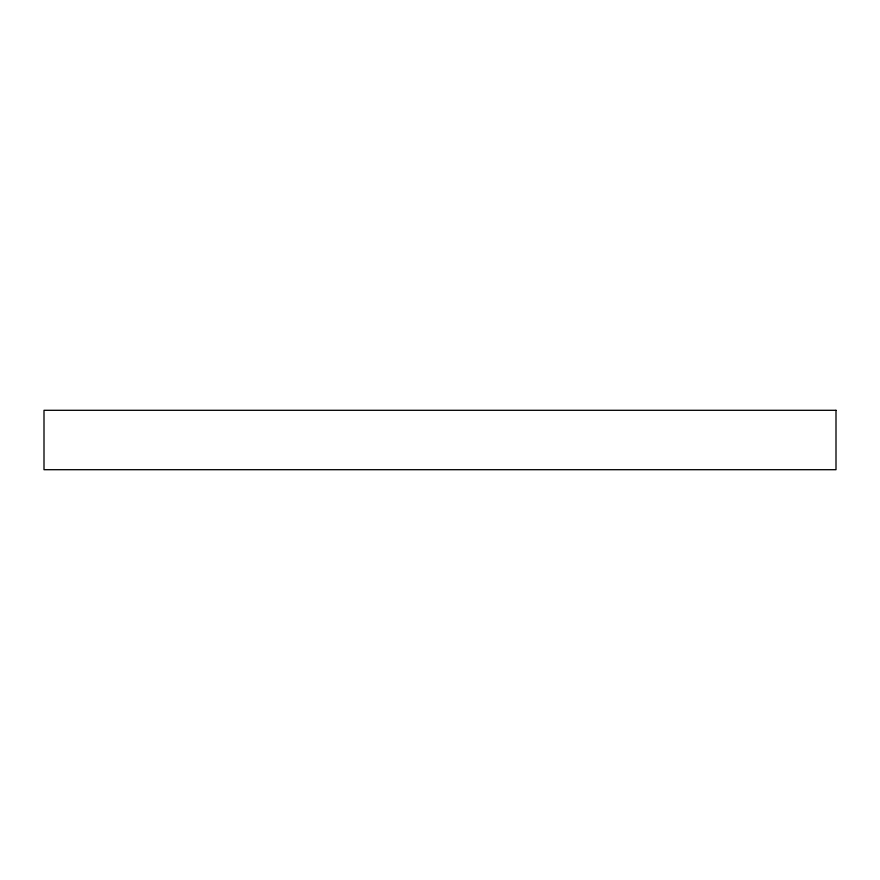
<?xml version="1.0" encoding="UTF-8"?>
<svg xmlns="http://www.w3.org/2000/svg" width="880" height="880" viewBox="0 0 880 880"><rect width="100%" height="100%" fill="white"/><g stroke="black" fill="none" stroke-linecap="round" stroke-linejoin="round"><path stroke-width="1.32" d="M836 410.3L44 410.3L44 469.7L836 469.7L836 410.3"/></g></svg>
